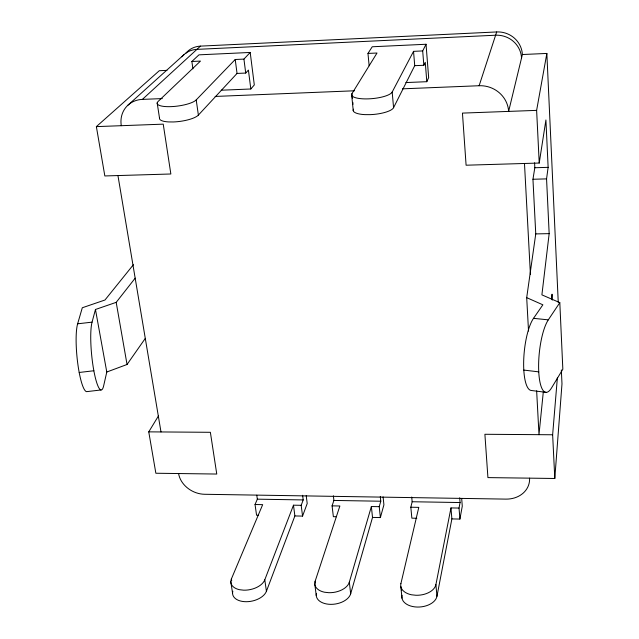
<?xml version="1.0" encoding="UTF-8"?>
<svg xmlns="http://www.w3.org/2000/svg" width="639" height="639" viewBox="0 0 639 639"><rect width="100%" height="100%" fill="white"/><g stroke="black" fill="none" stroke-linecap="round" stroke-linejoin="round"><path stroke-width="0.96" d="M557.368 377.825L552.639 434.768L484.897 434.28L487.924 477.605L554.796 478.483L561.985 383.887L561.346 369.957M543.342 391.555L538.989 434.672L536.64 390.812M551.529 299.132L552.04 294.18L552.32 300.098M185.598 53.516A23.563 21.414 44.6 0 1 200.47 46.12L496.679 31.95A24.282 23.507 10.2 0 1 522.382 54.523L546.848 53.436L536.624 110.371L462.452 113.103L466.095 165.213L539.22 163.041L545.914 119.988L548.134 167.354L546.561 178.888L549.165 233.634L541.896 294.859L559.812 302.638L562.839 369.23L551.633 387.769A38.284 10.488 -84.3 0 1 538.733 371.507A38.284 10.488 -84.3 0 1 548.302 319.859L559.812 302.638M528.525 331.058L526.696 297.646L535.754 233.906L532.95 179.263L534.819 167.737L534.571 162.817M402.051 595.276A17.652 11.063 -5.2 0 0 417.123 607.05A17.652 11.063 -5.2 0 0 436.948 596.307L451.877 518.916L459.912 519.068L462.277 506.168L461.677 498.476M459.912 519.068L459.034 508.061L460.072 502.542L459.697 497.797M436.948 596.307L435.91 584.605L450.974 507.925L459.034 508.061M95.459 309.484L106.785 372.018L103.678 385.716A35.816 6.142 84.4 0 1 93.797 370.444A35.816 6.142 84.4 0 1 92.064 322.144L95.459 309.484L116.194 302.351L135.172 278.157M400.893 583.647L418.793 507.366L410.821 507.222L411.859 518.165L416.82 518.253M522.382 54.523L508.628 111.402A27.804 26.447 13.9 0 0 479.122 85.73L402.41 88.837M410.821 507.222L412.163 501.743L411.716 497.03M316.353 593.703A17.485 10.775 -8.6 0 0 330.994 604.358A17.485 10.775 -8.6 0 0 350.675 593.759L372.521 517.422L380.381 517.566L383.911 504.826L383.096 496.918M380.381 517.566L379.246 506.679L380.78 501.224L380.293 496.527M100.978 389.966L86.624 391.651A35.832 6.526 84.5 0 1 77.75 363.415A35.832 6.526 84.5 0 1 77.631 323.813L82.295 307.758L104.972 300.01L133.423 264.674M350.675 593.759L349.325 582.177L371.363 506.535L379.246 506.679M479.122 85.73L496.679 31.95M336.282 516.735L333.366 516.679L332.08 505.856L333.909 500.441L333.358 495.776M232.82 591.219A17.405 10.448 -11.6 0 0 246.183 601.714A17.405 10.448 -11.6 0 0 266.423 591.259L294.883 515.953L302.567 516.096L307.207 503.516L306.217 495.688M302.567 516.096L301.185 505.321L303.206 499.93L302.614 495.289M266.423 591.259L264.786 579.813L293.477 505.185L301.185 505.321M231.685 580.803L231.398 578.902L262.669 504.65L255.041 504.514L256.566 515.226L258.468 515.266M255.041 504.514L257.341 499.171L256.782 495.233M405.861 82.567L426.804 81.696L428.657 77.623L426.037 44.259L372.233 46.767L367.976 53.428L369.142 65.761M353.511 109.197A20.392 5.895 -5.4 0 0 364.957 114.629L370.085 114.653A20.392 5.895 -5.4 0 0 393.576 107.672L414.719 65.673L423.833 65.274L425.27 62.287L426.804 81.696M423.833 65.274L422.691 50.928L426.037 44.259M393.576 107.672L392.186 92.032L413.537 51.352L422.691 50.928M148.759 431.86L210.375 432.299L216.765 474.042L155.86 473.243L148.759 431.86L158.576 415.749M352.44 98.494L351.961 93.645L377.01 53.021L367.976 53.428M545.93 392.322L531.249 390.477A38.108 10.815 -84.3 0 1 523.7 360.428A38.108 10.815 -84.3 0 1 533.517 318.334L542.87 304.811L526.696 297.646M106.785 372.018L127.041 364.486L145.285 338.406M221.238 90.211L250.815 88.989L254.306 84.939L250.2 52.454L198.969 54.842L191.868 61.48L192.922 68.86M159.51 118.087A20.017 5.527 -7.7 0 0 168.656 121.929L173.417 121.961A20.017 5.527 -7.7 0 0 198.378 115.092L237.045 73.437L245.719 73.054L248.411 70.09L250.815 88.989M191.868 61.48L200.47 61.088L158.137 101.433A20.105 5.344 -7.6 0 0 171.164 106.633A20.105 5.344 -7.6 0 0 196.213 99.908L235.216 59.499L243.93 59.1L250.2 52.454M121.29 125.699A26.838 23.795 42.3 0 1 142.393 99.388L200.47 46.12M127.84 105.275L183.872 54.746M96.369 126.618L163.233 124.15L170.853 173.992L104.836 175.949L96.369 126.618L159.295 70.713L166.979 70.37M79.196 372.473L93.853 370.756M77.631 323.813L92.064 322.144M142.393 99.388L162.314 98.582M215.119 96.441L354.589 90.778M534.819 167.737L548.134 167.354M532.95 179.263L546.561 178.888M535.754 233.906L549.165 233.634M257.341 499.171L303.206 499.93M333.909 500.441L380.78 501.224M412.163 501.743L460.072 502.542M332.08 505.856L339.876 505.992L315.139 581.25L315.378 583.167M533.517 318.334L548.302 319.859M523.796 370.077L538.749 371.858M116.194 302.351L127.041 364.486M117.943 175.565L160.996 431.948M157.178 102.935L159.502 118.047M230.799 581.69L232.548 593.088M196.213 99.908L198.378 115.092M235.216 59.499L237.045 73.437M293.477 505.185L294.883 515.953M243.93 59.1L245.719 73.054M314.795 584.078L316.257 595.604M371.363 506.535L372.521 517.422M352.832 102.376L353.024 104.317M401.276 587.529L401.572 590.436M351.69 95.155L353.247 110.723M400.821 586.522L401.987 598.176M413.537 51.352L414.719 65.673M450.974 507.925L451.877 518.916M524.483 163.472L530.41 274.267M536.624 110.371L539.22 163.041M552.639 434.768L554.796 478.483M546.848 53.436L558.246 302.271M178.577 473.547A23.931 19.665 26.2 0 0 204.656 494.282L505.904 499.115A25.169 21.239 12.3 0 0 529.571 478.156M181.939 56.815A23.763 21.566 44.5 0 1 196.932 49.371L495.616 35.217A24.498 23.691 10.5 0 1 521.544 57.981M392.186 92.032A20.48 5.695 -5.4 0 1 368.631 98.853A20.48 5.695 -5.4 0 1 351.961 93.645M264.786 579.813A17.469 10.352 -11.4 0 1 243.683 590.18L239.473 589.701A17.469 10.352 -11.4 0 1 231.398 578.902M349.325 582.177A17.549 10.679 -8.5 0 1 328.781 592.696L324.428 592.209A17.549 10.679 -8.5 0 1 315.131 581.226M435.91 584.605A17.716 10.967 -5.2 0 1 415.949 595.268L411.46 594.781A17.716 10.967 -5.2 0 1 400.893 583.623"/></g></svg>
